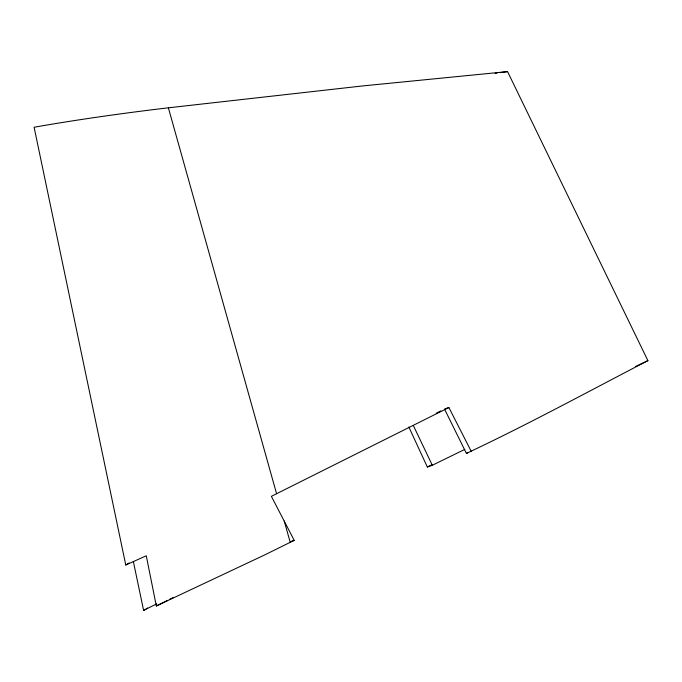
<?xml version="1.0" encoding="UTF-8"?>
<svg xmlns="http://www.w3.org/2000/svg" width="682" height="682" viewBox="0 0 682 682"><rect width="100%" height="100%" fill="white"/><g stroke="black" fill="none" stroke-linecap="round" stroke-linejoin="round"><path stroke-width="1.02" d="M471.407 451.68L448.884 407.529L444.511 409.055L466.411 453.411C527.817 424.536 587.62 391.911 647.9 360.642L507.553 71.601L362.671 85.932L168.377 107.807A154.558 8.764 -7.6 0 0 34.1 127.253L125.769 565.011L129.043 562.965M133.348 561.448L143.595 610.399L144.976 609.538M145.871 609.026L147.653 607.994M436.216 413.249L440.828 410.922M448.884 407.529L271.368 496.334L294.215 540.366L264.829 554.858L156.323 605.974L146.272 555.77L125.769 565.011M466.411 453.411L468.304 452.456M143.595 610.399L156.758 603.851M156.323 605.974L167.61 600.365M169.494 599.427L173.254 597.56M408.842 426.983L427.324 466.999L432.09 464.672M427.324 466.999L432.32 465.269L464.834 449.37M635.564 366.507L647.9 360.642M290.541 541.644L294.215 540.366M495.089 73.332L497.169 73.042M500.281 72.607L507.553 71.601M413.292 425.44L432.32 465.269M168.377 107.807L276.594 493.759M284.232 521.005L290.217 542.352"/></g></svg>
